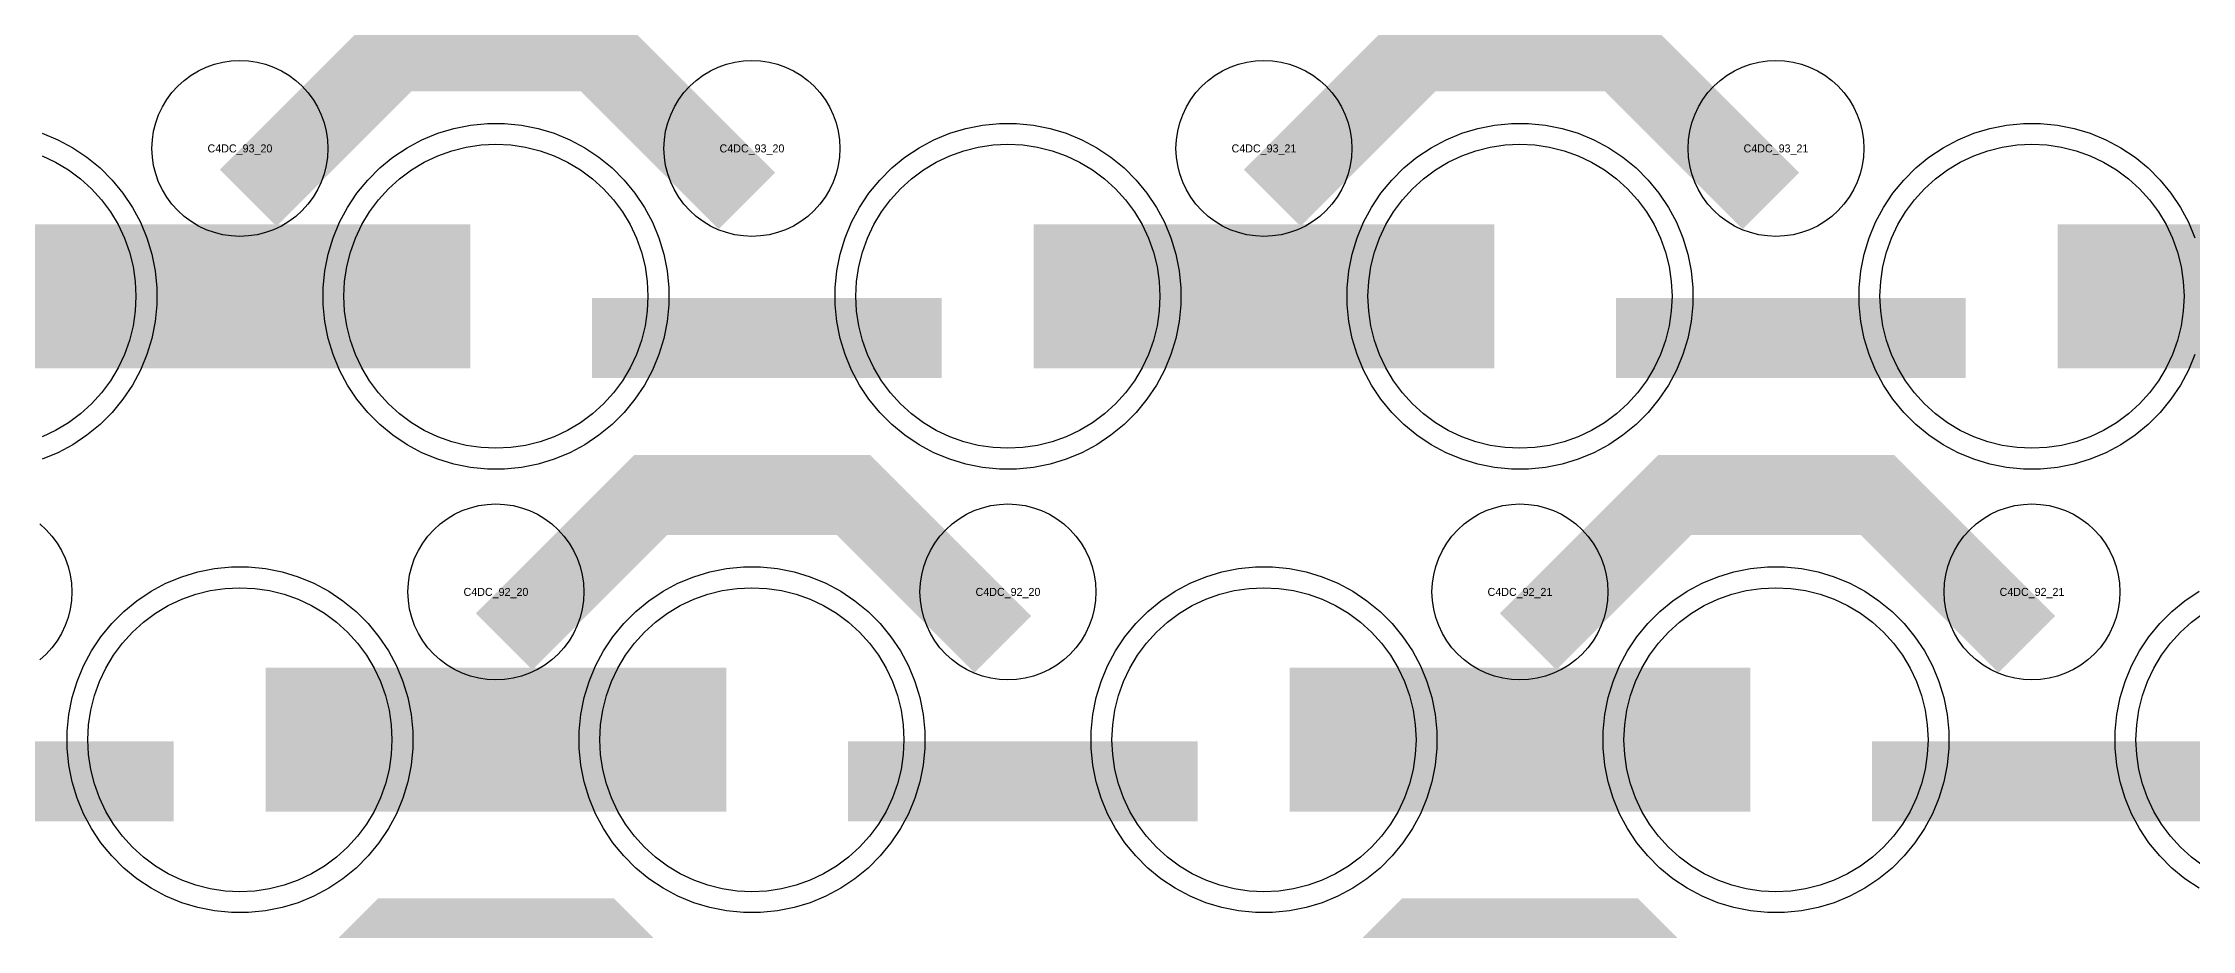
# Model space of a CAD drawing. Extents: x -11880 to 11880, y -14992 to 14992.
# Drawn here: x -5662 to -4990, y -2151 to -1874 of the extents above; entities that cross this region are included whole.
import ezdxf
from ezdxf.enums import TextEntityAlignment as Align

# ---------------------------------------------------------------- set-up
doc = ezdxf.new("R2010")
doc.units = 0
doc.header["$MEASUREMENT"] = 0
for name, color, linetype in [('GDS_775_DT_237', 138, 'CONTINUOUS'), ('RDL1_FS', 34, 'CONTINUOUS'), ('RDL_BS', 160, 'CONTINUOUS')]:
    doc.layers.add(name, color=color, linetype=linetype)

msp = doc.modelspace()

# ---------------------------------------------------------------- linework, layer by layer
at = {"layer": 'RDL1_FS'}
for points in [[(-5520, -2000.614), (-5524.657, -2000.385), (-5529.268, -1999.701), (-5533.791, -1998.569), (-5538.181, -1996.997), (-5542.395, -1995.005), (-5546.395, -1992.607), (-5550.14, -1989.829), (-5553.594, -1986.699), (-5556.724, -1983.245), (-5559.502, -1979.5), (-5561.9, -1975.5), (-5563.892, -1971.286), (-5565.464, -1966.896), (-5566.596, -1962.373), (-5567.28, -1957.762), (-5567.509, -1953.105), (-5567.28, -1948.448), (-5566.596, -1943.837), (-5565.464, -1939.314), (-5563.892, -1934.924), (-5561.9, -1930.71), (-5559.502, -1926.71), (-5556.724, -1922.965), (-5553.594, -1919.511), (-5550.14, -1916.381), (-5546.395, -1913.603), (-5542.395, -1911.205), (-5538.181, -1909.213), (-5533.791, -1907.641), (-5529.268, -1906.509), (-5524.657, -1905.825), (-5520, -1905.596), (-5515.343, -1905.825), (-5510.732, -1906.509), (-5506.209, -1907.641), (-5501.819, -1909.213), (-5497.605, -1911.205), (-5493.605, -1913.603), (-5489.86, -1916.381), (-5486.406, -1919.511), (-5483.276, -1922.965), (-5480.498, -1926.71), (-5478.1, -1930.71), (-5476.108, -1934.924), (-5474.536, -1939.314), (-5473.404, -1943.837), (-5472.72, -1948.448), (-5472.491, -1953.105), (-5472.72, -1957.762), (-5473.404, -1962.373), (-5474.536, -1966.896), (-5476.108, -1971.286), (-5478.1, -1975.5), (-5480.498, -1979.5), (-5483.276, -1983.245), (-5486.406, -1986.699), (-5489.86, -1989.829), (-5493.605, -1992.607), (-5497.605, -1995.005), (-5501.819, -1996.997), (-5506.209, -1998.569), (-5510.732, -1999.701), (-5515.343, -2000.385)], [(-5360, -2000.614), (-5364.657, -2000.385), (-5369.268, -1999.701), (-5373.791, -1998.569), (-5378.181, -1996.997), (-5382.395, -1995.005), (-5386.395, -1992.607), (-5390.14, -1989.829), (-5393.594, -1986.699), (-5396.724, -1983.245), (-5399.502, -1979.5), (-5401.9, -1975.5), (-5403.892, -1971.286), (-5405.464, -1966.896), (-5406.596, -1962.373), (-5407.28, -1957.762), (-5407.509, -1953.105), (-5407.28, -1948.448), (-5406.596, -1943.837), (-5405.464, -1939.314), (-5403.892, -1934.924), (-5401.9, -1930.71), (-5399.502, -1926.71), (-5396.724, -1922.965), (-5393.594, -1919.511), (-5390.14, -1916.381), (-5386.395, -1913.603), (-5382.395, -1911.205), (-5378.181, -1909.213), (-5373.791, -1907.641), (-5369.268, -1906.509), (-5364.657, -1905.825), (-5360, -1905.596), (-5355.343, -1905.825), (-5350.732, -1906.509), (-5346.209, -1907.641), (-5341.819, -1909.213), (-5337.605, -1911.205), (-5333.605, -1913.603), (-5329.86, -1916.381), (-5326.406, -1919.511), (-5323.276, -1922.965), (-5320.498, -1926.71), (-5318.1, -1930.71), (-5316.108, -1934.924), (-5314.536, -1939.314), (-5313.404, -1943.837), (-5312.72, -1948.448), (-5312.491, -1953.105), (-5312.72, -1957.762), (-5313.404, -1962.373), (-5314.536, -1966.896), (-5316.108, -1971.286), (-5318.1, -1975.5), (-5320.498, -1979.5), (-5323.276, -1983.245), (-5326.406, -1986.699), (-5329.86, -1989.829), (-5333.605, -1992.607), (-5337.605, -1995.005), (-5341.819, -1996.997), (-5346.209, -1998.569), (-5350.732, -1999.701), (-5355.343, -2000.385)], [(-5200, -2000.614), (-5204.657, -2000.385), (-5209.268, -1999.701), (-5213.791, -1998.569), (-5218.181, -1996.997), (-5222.395, -1995.005), (-5226.395, -1992.607), (-5230.14, -1989.829), (-5233.594, -1986.699), (-5236.724, -1983.245), (-5239.502, -1979.5), (-5241.9, -1975.5), (-5243.892, -1971.286), (-5245.464, -1966.896), (-5246.596, -1962.373), (-5247.28, -1957.762), (-5247.509, -1953.105), (-5247.28, -1948.448), (-5246.596, -1943.837), (-5245.464, -1939.314), (-5243.892, -1934.924), (-5241.9, -1930.71), (-5239.502, -1926.71), (-5236.724, -1922.965), (-5233.594, -1919.511), (-5230.14, -1916.381), (-5226.395, -1913.603), (-5222.395, -1911.205), (-5218.181, -1909.213), (-5213.791, -1907.641), (-5209.268, -1906.509), (-5204.657, -1905.825), (-5200, -1905.596), (-5195.343, -1905.825), (-5190.732, -1906.509), (-5186.209, -1907.641), (-5181.819, -1909.213), (-5177.605, -1911.205), (-5173.605, -1913.603), (-5169.86, -1916.381), (-5166.406, -1919.511), (-5163.276, -1922.965), (-5160.498, -1926.71), (-5158.1, -1930.71), (-5156.108, -1934.924), (-5154.536, -1939.314), (-5153.404, -1943.837), (-5152.72, -1948.448), (-5152.491, -1953.105), (-5152.72, -1957.762), (-5153.404, -1962.373), (-5154.536, -1966.896), (-5156.108, -1971.286), (-5158.1, -1975.5), (-5160.498, -1979.5), (-5163.276, -1983.245), (-5166.406, -1986.699), (-5169.86, -1989.829), (-5173.605, -1992.607), (-5177.605, -1995.005), (-5181.819, -1996.997), (-5186.209, -1998.569), (-5190.732, -1999.701), (-5195.343, -2000.385)], [(-5040, -2000.614), (-5044.657, -2000.385), (-5049.268, -1999.701), (-5053.791, -1998.569), (-5058.181, -1996.997), (-5062.395, -1995.005), (-5066.395, -1992.607), (-5070.14, -1989.829), (-5073.594, -1986.699), (-5076.724, -1983.245), (-5079.502, -1979.5), (-5081.9, -1975.5), (-5083.892, -1971.286), (-5085.464, -1966.896), (-5086.596, -1962.373), (-5087.28, -1957.762), (-5087.509, -1953.105), (-5087.28, -1948.448), (-5086.596, -1943.837), (-5085.464, -1939.314), (-5083.892, -1934.924), (-5081.9, -1930.71), (-5079.502, -1926.71), (-5076.724, -1922.965), (-5073.594, -1919.511), (-5070.14, -1916.381), (-5066.395, -1913.603), (-5062.395, -1911.205), (-5058.181, -1909.213), (-5053.791, -1907.641), (-5049.268, -1906.509), (-5044.657, -1905.825), (-5040, -1905.596), (-5035.343, -1905.825), (-5030.732, -1906.509), (-5026.209, -1907.641), (-5021.819, -1909.213), (-5017.605, -1911.205), (-5013.605, -1913.603), (-5009.86, -1916.381), (-5006.406, -1919.511), (-5003.276, -1922.965), (-5000.498, -1926.71), (-4998.1, -1930.71), (-4996.108, -1934.924), (-4994.536, -1939.314), (-4993.404, -1943.837), (-4992.72, -1948.448), (-4992.491, -1953.105), (-4992.72, -1957.762), (-4993.404, -1962.373), (-4994.536, -1966.896), (-4996.108, -1971.286), (-4998.1, -1975.5), (-5000.498, -1979.5), (-5003.276, -1983.245), (-5006.406, -1986.699), (-5009.86, -1989.829), (-5013.605, -1992.607), (-5017.605, -1995.005), (-5021.819, -1996.997), (-5026.209, -1998.569), (-5030.732, -1999.701), (-5035.343, -2000.385)], [(-5600, -2139.179), (-5604.657, -2138.95), (-5609.268, -2138.266), (-5613.791, -2137.134), (-5618.181, -2135.562), (-5622.395, -2133.57), (-5626.395, -2131.172), (-5630.14, -2128.394), (-5633.594, -2125.264), (-5636.724, -2121.81), (-5639.502, -2118.065), (-5641.9, -2114.065), (-5643.892, -2109.851), (-5645.464, -2105.461), (-5646.596, -2100.938), (-5647.28, -2096.327), (-5647.509, -2091.67), (-5647.28, -2087.013), (-5646.596, -2082.402), (-5645.464, -2077.879), (-5643.892, -2073.489), (-5641.9, -2069.275), (-5639.502, -2065.275), (-5636.724, -2061.53), (-5633.594, -2058.076), (-5630.14, -2054.946), (-5626.395, -2052.168), (-5622.395, -2049.77), (-5618.181, -2047.778), (-5613.791, -2046.206), (-5609.268, -2045.074), (-5604.657, -2044.39), (-5600, -2044.161), (-5595.343, -2044.39), (-5590.732, -2045.074), (-5586.209, -2046.206), (-5581.819, -2047.778), (-5577.605, -2049.77), (-5573.605, -2052.168), (-5569.86, -2054.946), (-5566.406, -2058.076), (-5563.276, -2061.53), (-5560.498, -2065.275), (-5558.1, -2069.275), (-5556.108, -2073.489), (-5554.536, -2077.879), (-5553.404, -2082.402), (-5552.72, -2087.013), (-5552.491, -2091.67), (-5552.72, -2096.327), (-5553.404, -2100.938), (-5554.536, -2105.461), (-5556.108, -2109.851), (-5558.1, -2114.065), (-5560.498, -2118.065), (-5563.276, -2121.81), (-5566.406, -2125.264), (-5569.86, -2128.394), (-5573.605, -2131.172), (-5577.605, -2133.57), (-5581.819, -2135.562), (-5586.209, -2137.134), (-5590.732, -2138.266), (-5595.343, -2138.95)], [(-5440, -2139.179), (-5444.657, -2138.95), (-5449.268, -2138.266), (-5453.791, -2137.134), (-5458.181, -2135.562), (-5462.395, -2133.57), (-5466.395, -2131.172), (-5470.14, -2128.394), (-5473.594, -2125.264), (-5476.724, -2121.81), (-5479.502, -2118.065), (-5481.9, -2114.065), (-5483.892, -2109.851), (-5485.464, -2105.461), (-5486.596, -2100.938), (-5487.28, -2096.327), (-5487.509, -2091.67), (-5487.28, -2087.013), (-5486.596, -2082.402), (-5485.464, -2077.879), (-5483.892, -2073.489), (-5481.9, -2069.275), (-5479.502, -2065.275), (-5476.724, -2061.53), (-5473.594, -2058.076), (-5470.14, -2054.946), (-5466.395, -2052.168), (-5462.395, -2049.77), (-5458.181, -2047.778), (-5453.791, -2046.206), (-5449.268, -2045.074), (-5444.657, -2044.39), (-5440, -2044.161), (-5435.343, -2044.39), (-5430.732, -2045.074), (-5426.209, -2046.206), (-5421.819, -2047.778), (-5417.605, -2049.77), (-5413.605, -2052.168), (-5409.86, -2054.946), (-5406.406, -2058.076), (-5403.276, -2061.53), (-5400.498, -2065.275), (-5398.1, -2069.275), (-5396.108, -2073.489), (-5394.536, -2077.879), (-5393.404, -2082.402), (-5392.72, -2087.013), (-5392.491, -2091.67), (-5392.72, -2096.327), (-5393.404, -2100.938), (-5394.536, -2105.461), (-5396.108, -2109.851), (-5398.1, -2114.065), (-5400.498, -2118.065), (-5403.276, -2121.81), (-5406.406, -2125.264), (-5409.86, -2128.394), (-5413.605, -2131.172), (-5417.605, -2133.57), (-5421.819, -2135.562), (-5426.209, -2137.134), (-5430.732, -2138.266), (-5435.343, -2138.95)], [(-5280, -2139.179), (-5284.657, -2138.95), (-5289.268, -2138.266), (-5293.791, -2137.134), (-5298.181, -2135.562), (-5302.395, -2133.57), (-5306.395, -2131.172), (-5310.14, -2128.394), (-5313.594, -2125.264), (-5316.724, -2121.81), (-5319.502, -2118.065), (-5321.9, -2114.065), (-5323.892, -2109.851), (-5325.464, -2105.461), (-5326.596, -2100.938), (-5327.28, -2096.327), (-5327.509, -2091.67), (-5327.28, -2087.013), (-5326.596, -2082.402), (-5325.464, -2077.879), (-5323.892, -2073.489), (-5321.9, -2069.275), (-5319.502, -2065.275), (-5316.724, -2061.53), (-5313.594, -2058.076), (-5310.14, -2054.946), (-5306.395, -2052.168), (-5302.395, -2049.77), (-5298.181, -2047.778), (-5293.791, -2046.206), (-5289.268, -2045.074), (-5284.657, -2044.39), (-5280, -2044.161), (-5275.343, -2044.39), (-5270.732, -2045.074), (-5266.209, -2046.206), (-5261.819, -2047.778), (-5257.605, -2049.77), (-5253.605, -2052.168), (-5249.86, -2054.946), (-5246.406, -2058.076), (-5243.276, -2061.53), (-5240.498, -2065.275), (-5238.1, -2069.275), (-5236.108, -2073.489), (-5234.536, -2077.879), (-5233.404, -2082.402), (-5232.72, -2087.013), (-5232.491, -2091.67), (-5232.72, -2096.327), (-5233.404, -2100.938), (-5234.536, -2105.461), (-5236.108, -2109.851), (-5238.1, -2114.065), (-5240.498, -2118.065), (-5243.276, -2121.81), (-5246.406, -2125.264), (-5249.86, -2128.394), (-5253.605, -2131.172), (-5257.605, -2133.57), (-5261.819, -2135.562), (-5266.209, -2137.134), (-5270.732, -2138.266), (-5275.343, -2138.95)], [(-5120, -2139.179), (-5124.657, -2138.95), (-5129.268, -2138.266), (-5133.791, -2137.134), (-5138.181, -2135.562), (-5142.395, -2133.57), (-5146.395, -2131.172), (-5150.14, -2128.394), (-5153.594, -2125.264), (-5156.724, -2121.81), (-5159.502, -2118.065), (-5161.9, -2114.065), (-5163.892, -2109.851), (-5165.464, -2105.461), (-5166.596, -2100.938), (-5167.28, -2096.327), (-5167.509, -2091.67), (-5167.28, -2087.013), (-5166.596, -2082.402), (-5165.464, -2077.879), (-5163.892, -2073.489), (-5161.9, -2069.275), (-5159.502, -2065.275), (-5156.724, -2061.53), (-5153.594, -2058.076), (-5150.14, -2054.946), (-5146.395, -2052.168), (-5142.395, -2049.77), (-5138.181, -2047.778), (-5133.791, -2046.206), (-5129.268, -2045.074), (-5124.657, -2044.39), (-5120, -2044.161), (-5115.343, -2044.39), (-5110.732, -2045.074), (-5106.209, -2046.206), (-5101.819, -2047.778), (-5097.605, -2049.77), (-5093.605, -2052.168), (-5089.86, -2054.946), (-5086.406, -2058.076), (-5083.276, -2061.53), (-5080.498, -2065.275), (-5078.1, -2069.275), (-5076.108, -2073.489), (-5074.536, -2077.879), (-5073.404, -2082.402), (-5072.72, -2087.013), (-5072.491, -2091.67), (-5072.72, -2096.327), (-5073.404, -2100.938), (-5074.536, -2105.461), (-5076.108, -2109.851), (-5078.1, -2114.065), (-5080.498, -2118.065), (-5083.276, -2121.81), (-5086.406, -2125.264), (-5089.86, -2128.394), (-5093.605, -2131.172), (-5097.605, -2133.57), (-5101.819, -2135.562), (-5106.209, -2137.134), (-5110.732, -2138.266), (-5115.343, -2138.95)]]:
    msp.add_lwpolyline(points, close=True, dxfattribs=at)
for points in [[(-5661.819, -1909.213), (-5657.605, -1911.205), (-5653.605, -1913.603), (-5649.86, -1916.381), (-5646.406, -1919.511), (-5643.276, -1922.965), (-5640.498, -1926.71), (-5638.1, -1930.71), (-5636.108, -1934.924), (-5634.536, -1939.314), (-5633.404, -1943.837), (-5632.72, -1948.448), (-5632.491, -1953.105), (-5632.72, -1957.762), (-5633.404, -1962.373), (-5634.536, -1966.896), (-5636.108, -1971.286), (-5638.1, -1975.5), (-5640.498, -1979.5), (-5643.276, -1983.245), (-5646.406, -1986.699), (-5649.86, -1989.829), (-5653.605, -1992.607), (-5657.605, -1995.005), (-5661.819, -1996.997)], [(-4986.395, -2131.172), (-4990.14, -2128.394), (-4993.594, -2125.264), (-4996.724, -2121.81), (-4999.502, -2118.065), (-5001.9, -2114.065), (-5003.892, -2109.851), (-5005.464, -2105.461), (-5006.596, -2100.938), (-5007.28, -2096.327), (-5007.509, -2091.67), (-5007.28, -2087.013), (-5006.596, -2082.402), (-5005.464, -2077.879), (-5003.892, -2073.489), (-5001.9, -2069.275), (-4999.502, -2065.275), (-4996.724, -2061.53), (-4993.594, -2058.076), (-4990.14, -2054.946), (-4986.395, -2052.168)]]:
    msp.add_lwpolyline(points, dxfattribs=at)
for points in [[(-5671.998, -1953.105, 45, 45, 0), (-5599.998, -1953.105, 45, 45, 0)], [(-5599.998, -1953.105, 45, 45, 0), (-5527.998, -1953.105, 45, 45, 0)], [(-5351.998, -1953.105, 45, 45, 0), (-5279.998, -1953.105, 45, 45, 0)], [(-5279.998, -1953.105, 45, 45, 0), (-5207.998, -1953.105, 45, 45, 0)], [(-5031.998, -1953.105, 45, 45, 0), (-4959.998, -1953.105, 45, 45, 0)], [(-5591.998, -2091.67, 45, 45, 0), (-5519.998, -2091.67, 45, 45, 0)], [(-5519.998, -2091.67, 45, 45, 0), (-5447.998, -2091.67, 45, 45, 0)], [(-5271.998, -2091.67, 45, 45, 0), (-5199.998, -2091.67, 45, 45, 0)], [(-5199.998, -2091.67, 45, 45, 0), (-5127.998, -2091.67, 45, 45, 0)]]:
    msp.add_lwpolyline(points, format="xyseb", dxfattribs=at)
at = {"layer": 'RDL_BS'}
for points in [[(-5597.438, -1922.419, 25, 25, 0), (-5551.623, -1876.604, 25, 25, 0), (-5518.07, -1876.604, 25, 25, 0)], [(-5441.599, -1923.318, 25, 25, 0), (-5488.313, -1876.604, 25, 25, 0), (-5518.071, -1876.604, 25, 25, 0)], [(-5277.438, -1922.419, 25, 25, 0), (-5231.623, -1876.604, 25, 25, 0), (-5198.07, -1876.604, 25, 25, 0)], [(-5121.599, -1923.318, 25, 25, 0), (-5168.313, -1876.604, 25, 25, 0), (-5198.071, -1876.604, 25, 25, 0)], [(-5489.984, -1966.118, 25, 25, 0), (-5380.719, -1966.118, 25, 25, 0)], [(-5169.984, -1966.118, 25, 25, 0), (-5060.719, -1966.118, 25, 25, 0)], [(-5517.438, -2060.984, 25, 25, 0), (-5471.623, -2015.169, 25, 25, 0), (-5438.07, -2015.169, 25, 25, 0)], [(-5361.599, -2061.883, 25, 25, 0), (-5408.313, -2015.169, 25, 25, 0), (-5438.071, -2015.169, 25, 25, 0)], [(-5197.438, -2060.984, 25, 25, 0), (-5151.623, -2015.169, 25, 25, 0), (-5118.07, -2015.169, 25, 25, 0)], [(-5041.599, -2061.883, 25, 25, 0), (-5088.313, -2015.169, 25, 25, 0), (-5118.071, -2015.169, 25, 25, 0)], [(-5729.984, -2104.683, 25, 25, 0), (-5620.719, -2104.683, 25, 25, 0)], [(-5409.984, -2104.683, 25, 25, 0), (-5300.719, -2104.683, 25, 25, 0)], [(-5089.984, -2104.683, 25, 25, 0), (-4980.719, -2104.683, 25, 25, 0)], [(-5597.438, -2199.549, 25, 25, 0), (-5551.623, -2153.734, 25, 25, 0), (-5518.07, -2153.734, 25, 25, 0)], [(-5441.599, -2200.448, 25, 25, 0), (-5488.313, -2153.734, 25, 25, 0), (-5518.071, -2153.734, 25, 25, 0)], [(-5277.438, -2199.549, 25, 25, 0), (-5231.623, -2153.734, 25, 25, 0), (-5198.07, -2153.734, 25, 25, 0)], [(-5121.599, -2200.448, 25, 25, 0), (-5168.313, -2153.734, 25, 25, 0), (-5198.071, -2153.734, 25, 25, 0)]]:
    msp.add_lwpolyline(points, format="xyseb", dxfattribs=at)
for points in [[(-5600, -1934.411), (-5602.693, -1934.279), (-5605.365, -1933.883), (-5607.984, -1933.226), (-5610.519, -1932.319), (-5612.956, -1931.167), (-5615.28, -1929.774), (-5617.443, -1928.171), (-5619.442, -1926.359), (-5621.254, -1924.36), (-5622.857, -1922.197), (-5624.25, -1919.873), (-5625.402, -1917.436), (-5626.309, -1914.901), (-5626.966, -1912.282), (-5627.362, -1909.61), (-5627.494, -1906.917), (-5627.362, -1904.224), (-5626.966, -1901.552), (-5626.309, -1898.933), (-5625.402, -1896.398), (-5624.25, -1893.961), (-5622.857, -1891.637), (-5621.254, -1889.474), (-5619.442, -1887.475), (-5617.443, -1885.663), (-5615.28, -1884.06), (-5612.956, -1882.667), (-5610.519, -1881.515), (-5607.984, -1880.608), (-5605.365, -1879.951), (-5602.693, -1879.555), (-5600, -1879.423), (-5597.307, -1879.555), (-5594.635, -1879.951), (-5592.016, -1880.608), (-5589.481, -1881.515), (-5587.044, -1882.667), (-5584.72, -1884.06), (-5582.557, -1885.663), (-5580.558, -1887.475), (-5578.746, -1889.474), (-5577.143, -1891.637), (-5575.75, -1893.961), (-5574.598, -1896.398), (-5573.691, -1898.933), (-5573.034, -1901.552), (-5572.638, -1904.224), (-5572.506, -1906.917), (-5572.638, -1909.61), (-5573.034, -1912.282), (-5573.691, -1914.901), (-5574.598, -1917.436), (-5575.75, -1919.873), (-5577.143, -1922.197), (-5578.746, -1924.36), (-5580.558, -1926.359), (-5582.557, -1928.171), (-5584.72, -1929.774), (-5587.044, -1931.167), (-5589.481, -1932.319), (-5592.016, -1933.226), (-5594.635, -1933.883), (-5597.307, -1934.279)], [(-5440, -1934.411), (-5442.693, -1934.279), (-5445.365, -1933.883), (-5447.984, -1933.226), (-5450.519, -1932.319), (-5452.956, -1931.167), (-5455.28, -1929.774), (-5457.443, -1928.171), (-5459.442, -1926.359), (-5461.254, -1924.36), (-5462.857, -1922.197), (-5464.25, -1919.873), (-5465.402, -1917.436), (-5466.309, -1914.901), (-5466.966, -1912.282), (-5467.362, -1909.61), (-5467.494, -1906.917), (-5467.362, -1904.224), (-5466.966, -1901.552), (-5466.309, -1898.933), (-5465.402, -1896.398), (-5464.25, -1893.961), (-5462.857, -1891.637), (-5461.254, -1889.474), (-5459.442, -1887.475), (-5457.443, -1885.663), (-5455.28, -1884.06), (-5452.956, -1882.667), (-5450.519, -1881.515), (-5447.984, -1880.608), (-5445.365, -1879.951), (-5442.693, -1879.555), (-5440, -1879.423), (-5437.307, -1879.555), (-5434.635, -1879.951), (-5432.016, -1880.608), (-5429.481, -1881.515), (-5427.044, -1882.667), (-5424.72, -1884.06), (-5422.557, -1885.663), (-5420.558, -1887.475), (-5418.746, -1889.474), (-5417.143, -1891.637), (-5415.75, -1893.961), (-5414.598, -1896.398), (-5413.691, -1898.933), (-5413.034, -1901.552), (-5412.638, -1904.224), (-5412.506, -1906.917), (-5412.638, -1909.61), (-5413.034, -1912.282), (-5413.691, -1914.901), (-5414.598, -1917.436), (-5415.75, -1919.873), (-5417.143, -1922.197), (-5418.746, -1924.36), (-5420.558, -1926.359), (-5422.557, -1928.171), (-5424.72, -1929.774), (-5427.044, -1931.167), (-5429.481, -1932.319), (-5432.016, -1933.226), (-5434.635, -1933.883), (-5437.307, -1934.279)], [(-5280, -1934.411), (-5282.693, -1934.279), (-5285.365, -1933.883), (-5287.984, -1933.226), (-5290.519, -1932.319), (-5292.956, -1931.167), (-5295.28, -1929.774), (-5297.443, -1928.171), (-5299.442, -1926.359), (-5301.254, -1924.36), (-5302.857, -1922.197), (-5304.25, -1919.873), (-5305.402, -1917.436), (-5306.309, -1914.901), (-5306.966, -1912.282), (-5307.362, -1909.61), (-5307.494, -1906.917), (-5307.362, -1904.224), (-5306.966, -1901.552), (-5306.309, -1898.933), (-5305.402, -1896.398), (-5304.25, -1893.961), (-5302.857, -1891.637), (-5301.254, -1889.474), (-5299.442, -1887.475), (-5297.443, -1885.663), (-5295.28, -1884.06), (-5292.956, -1882.667), (-5290.519, -1881.515), (-5287.984, -1880.608), (-5285.365, -1879.951), (-5282.693, -1879.555), (-5280, -1879.423), (-5277.307, -1879.555), (-5274.635, -1879.951), (-5272.016, -1880.608), (-5269.481, -1881.515), (-5267.044, -1882.667), (-5264.72, -1884.06), (-5262.557, -1885.663), (-5260.558, -1887.475), (-5258.746, -1889.474), (-5257.143, -1891.637), (-5255.75, -1893.961), (-5254.598, -1896.398), (-5253.691, -1898.933), (-5253.034, -1901.552), (-5252.638, -1904.224), (-5252.506, -1906.917), (-5252.638, -1909.61), (-5253.034, -1912.282), (-5253.691, -1914.901), (-5254.598, -1917.436), (-5255.75, -1919.873), (-5257.143, -1922.197), (-5258.746, -1924.36), (-5260.558, -1926.359), (-5262.557, -1928.171), (-5264.72, -1929.774), (-5267.044, -1931.167), (-5269.481, -1932.319), (-5272.016, -1933.226), (-5274.635, -1933.883), (-5277.307, -1934.279)], [(-5120, -1934.411), (-5122.693, -1934.279), (-5125.365, -1933.883), (-5127.984, -1933.226), (-5130.519, -1932.319), (-5132.956, -1931.167), (-5135.28, -1929.774), (-5137.443, -1928.171), (-5139.442, -1926.359), (-5141.254, -1924.36), (-5142.857, -1922.197), (-5144.25, -1919.873), (-5145.402, -1917.436), (-5146.309, -1914.901), (-5146.966, -1912.282), (-5147.362, -1909.61), (-5147.494, -1906.917), (-5147.362, -1904.224), (-5146.966, -1901.552), (-5146.309, -1898.933), (-5145.402, -1896.398), (-5144.25, -1893.961), (-5142.857, -1891.637), (-5141.254, -1889.474), (-5139.442, -1887.475), (-5137.443, -1885.663), (-5135.28, -1884.06), (-5132.956, -1882.667), (-5130.519, -1881.515), (-5127.984, -1880.608), (-5125.365, -1879.951), (-5122.693, -1879.555), (-5120, -1879.423), (-5117.307, -1879.555), (-5114.635, -1879.951), (-5112.016, -1880.608), (-5109.481, -1881.515), (-5107.044, -1882.667), (-5104.72, -1884.06), (-5102.557, -1885.663), (-5100.558, -1887.475), (-5098.746, -1889.474), (-5097.143, -1891.637), (-5095.75, -1893.961), (-5094.598, -1896.398), (-5093.691, -1898.933), (-5093.034, -1901.552), (-5092.638, -1904.224), (-5092.506, -1906.917), (-5092.638, -1909.61), (-5093.034, -1912.282), (-5093.691, -1914.901), (-5094.598, -1917.436), (-5095.75, -1919.873), (-5097.143, -1922.197), (-5098.746, -1924.36), (-5100.558, -1926.359), (-5102.557, -1928.171), (-5104.72, -1929.774), (-5107.044, -1931.167), (-5109.481, -1932.319), (-5112.016, -1933.226), (-5114.635, -1933.883), (-5117.307, -1934.279)], [(-5522.644, -2007.105), (-5527.938, -2006.588), (-5533.165, -2005.542), (-5538.205, -2004.011), (-5543.115, -2001.98), (-5547.777, -1999.488), (-5552.191, -1996.541), (-5556.292, -1993.179), (-5560.074, -1989.397), (-5563.436, -1985.296), (-5566.383, -1980.882), (-5568.875, -1976.22), (-5570.906, -1971.31), (-5572.437, -1966.27), (-5573.483, -1961.043), (-5574, -1955.749), (-5574, -1950.461), (-5573.483, -1945.167), (-5572.437, -1939.94), (-5570.906, -1934.9), (-5568.875, -1929.99), (-5566.383, -1925.328), (-5563.436, -1920.914), (-5560.074, -1916.813), (-5556.292, -1913.031), (-5552.191, -1909.669), (-5547.777, -1906.722), (-5543.115, -1904.23), (-5538.205, -1902.199), (-5533.165, -1900.668), (-5527.938, -1899.622), (-5522.644, -1899.105), (-5517.356, -1899.105), (-5512.062, -1899.622), (-5506.835, -1900.668), (-5501.795, -1902.199), (-5496.885, -1904.23), (-5492.223, -1906.722), (-5487.809, -1909.669), (-5483.708, -1913.031), (-5479.926, -1916.813), (-5476.564, -1920.914), (-5473.617, -1925.328), (-5471.125, -1929.99), (-5469.094, -1934.9), (-5467.563, -1939.94), (-5466.517, -1945.167), (-5466, -1950.461), (-5466, -1955.749), (-5466.517, -1961.043), (-5467.563, -1966.27), (-5469.094, -1971.31), (-5471.125, -1976.22), (-5473.617, -1980.882), (-5476.564, -1985.296), (-5479.926, -1989.397), (-5483.708, -1993.179), (-5487.809, -1996.541), (-5492.223, -1999.488), (-5496.885, -2001.98), (-5501.795, -2004.011), (-5506.835, -2005.542), (-5512.062, -2006.588), (-5517.356, -2007.105)], [(-5362.644, -2007.105), (-5367.938, -2006.588), (-5373.165, -2005.542), (-5378.205, -2004.011), (-5383.115, -2001.98), (-5387.777, -1999.488), (-5392.191, -1996.541), (-5396.292, -1993.179), (-5400.074, -1989.397), (-5403.436, -1985.296), (-5406.383, -1980.882), (-5408.875, -1976.22), (-5410.906, -1971.31), (-5412.437, -1966.27), (-5413.483, -1961.043), (-5414, -1955.749), (-5414, -1950.461), (-5413.483, -1945.167), (-5412.437, -1939.94), (-5410.906, -1934.9), (-5408.875, -1929.99), (-5406.383, -1925.328), (-5403.436, -1920.914), (-5400.074, -1916.813), (-5396.292, -1913.031), (-5392.191, -1909.669), (-5387.777, -1906.722), (-5383.115, -1904.23), (-5378.205, -1902.199), (-5373.165, -1900.668), (-5367.938, -1899.622), (-5362.644, -1899.105), (-5357.356, -1899.105), (-5352.062, -1899.622), (-5346.835, -1900.668), (-5341.795, -1902.199), (-5336.885, -1904.23), (-5332.223, -1906.722), (-5327.809, -1909.669), (-5323.708, -1913.031), (-5319.926, -1916.813), (-5316.564, -1920.914), (-5313.617, -1925.328), (-5311.125, -1929.99), (-5309.094, -1934.9), (-5307.563, -1939.94), (-5306.517, -1945.167), (-5306, -1950.461), (-5306, -1955.749), (-5306.517, -1961.043), (-5307.563, -1966.27), (-5309.094, -1971.31), (-5311.125, -1976.22), (-5313.617, -1980.882), (-5316.564, -1985.296), (-5319.926, -1989.397), (-5323.708, -1993.179), (-5327.809, -1996.541), (-5332.223, -1999.488), (-5336.885, -2001.98), (-5341.795, -2004.011), (-5346.835, -2005.542), (-5352.062, -2006.588), (-5357.356, -2007.105)], [(-5202.644, -2007.105), (-5207.938, -2006.588), (-5213.165, -2005.542), (-5218.205, -2004.011), (-5223.115, -2001.98), (-5227.777, -1999.488), (-5232.191, -1996.541), (-5236.292, -1993.179), (-5240.074, -1989.397), (-5243.436, -1985.296), (-5246.383, -1980.882), (-5248.875, -1976.22), (-5250.906, -1971.31), (-5252.437, -1966.27), (-5253.483, -1961.043), (-5254, -1955.749), (-5254, -1950.461), (-5253.483, -1945.167), (-5252.437, -1939.94), (-5250.906, -1934.9), (-5248.875, -1929.99), (-5246.383, -1925.328), (-5243.436, -1920.914), (-5240.074, -1916.813), (-5236.292, -1913.031), (-5232.191, -1909.669), (-5227.777, -1906.722), (-5223.115, -1904.23), (-5218.205, -1902.199), (-5213.165, -1900.668), (-5207.938, -1899.622), (-5202.644, -1899.105), (-5197.356, -1899.105), (-5192.062, -1899.622), (-5186.835, -1900.668), (-5181.795, -1902.199), (-5176.885, -1904.23), (-5172.223, -1906.722), (-5167.809, -1909.669), (-5163.708, -1913.031), (-5159.926, -1916.813), (-5156.564, -1920.914), (-5153.617, -1925.328), (-5151.125, -1929.99), (-5149.094, -1934.9), (-5147.563, -1939.94), (-5146.517, -1945.167), (-5146, -1950.461), (-5146, -1955.749), (-5146.517, -1961.043), (-5147.563, -1966.27), (-5149.094, -1971.31), (-5151.125, -1976.22), (-5153.617, -1980.882), (-5156.564, -1985.296), (-5159.926, -1989.397), (-5163.708, -1993.179), (-5167.809, -1996.541), (-5172.223, -1999.488), (-5176.885, -2001.98), (-5181.795, -2004.011), (-5186.835, -2005.542), (-5192.062, -2006.588), (-5197.356, -2007.105)], [(-5520, -2072.976), (-5522.693, -2072.844), (-5525.365, -2072.448), (-5527.984, -2071.791), (-5530.519, -2070.884), (-5532.956, -2069.732), (-5535.28, -2068.339), (-5537.443, -2066.736), (-5539.442, -2064.924), (-5541.254, -2062.925), (-5542.857, -2060.762), (-5544.25, -2058.438), (-5545.402, -2056.001), (-5546.309, -2053.466), (-5546.966, -2050.847), (-5547.362, -2048.175), (-5547.494, -2045.482), (-5547.362, -2042.789), (-5546.966, -2040.117), (-5546.309, -2037.498), (-5545.402, -2034.963), (-5544.25, -2032.526), (-5542.857, -2030.202), (-5541.254, -2028.039), (-5539.442, -2026.04), (-5537.443, -2024.228), (-5535.28, -2022.625), (-5532.956, -2021.232), (-5530.519, -2020.08), (-5527.984, -2019.173), (-5525.365, -2018.516), (-5522.693, -2018.12), (-5520, -2017.988), (-5517.307, -2018.12), (-5514.635, -2018.516), (-5512.016, -2019.173), (-5509.481, -2020.08), (-5507.044, -2021.232), (-5504.72, -2022.625), (-5502.557, -2024.228), (-5500.558, -2026.04), (-5498.746, -2028.039), (-5497.143, -2030.202), (-5495.75, -2032.526), (-5494.598, -2034.963), (-5493.691, -2037.498), (-5493.034, -2040.117), (-5492.638, -2042.789), (-5492.506, -2045.482), (-5492.638, -2048.175), (-5493.034, -2050.847), (-5493.691, -2053.466), (-5494.598, -2056.001), (-5495.75, -2058.438), (-5497.143, -2060.762), (-5498.746, -2062.925), (-5500.558, -2064.924), (-5502.557, -2066.736), (-5504.72, -2068.339), (-5507.044, -2069.732), (-5509.481, -2070.884), (-5512.016, -2071.791), (-5514.635, -2072.448), (-5517.307, -2072.844)], [(-5360, -2072.976), (-5362.693, -2072.844), (-5365.365, -2072.448), (-5367.984, -2071.791), (-5370.519, -2070.884), (-5372.956, -2069.732), (-5375.28, -2068.339), (-5377.443, -2066.736), (-5379.442, -2064.924), (-5381.254, -2062.925), (-5382.857, -2060.762), (-5384.25, -2058.438), (-5385.402, -2056.001), (-5386.309, -2053.466), (-5386.966, -2050.847), (-5387.362, -2048.175), (-5387.494, -2045.482), (-5387.362, -2042.789), (-5386.966, -2040.117), (-5386.309, -2037.498), (-5385.402, -2034.963), (-5384.25, -2032.526), (-5382.857, -2030.202), (-5381.254, -2028.039), (-5379.442, -2026.04), (-5377.443, -2024.228), (-5375.28, -2022.625), (-5372.956, -2021.232), (-5370.519, -2020.08), (-5367.984, -2019.173), (-5365.365, -2018.516), (-5362.693, -2018.12), (-5360, -2017.988), (-5357.307, -2018.12), (-5354.635, -2018.516), (-5352.016, -2019.173), (-5349.481, -2020.08), (-5347.044, -2021.232), (-5344.72, -2022.625), (-5342.557, -2024.228), (-5340.558, -2026.04), (-5338.746, -2028.039), (-5337.143, -2030.202), (-5335.75, -2032.526), (-5334.598, -2034.963), (-5333.691, -2037.498), (-5333.034, -2040.117), (-5332.638, -2042.789), (-5332.506, -2045.482), (-5332.638, -2048.175), (-5333.034, -2050.847), (-5333.691, -2053.466), (-5334.598, -2056.001), (-5335.75, -2058.438), (-5337.143, -2060.762), (-5338.746, -2062.925), (-5340.558, -2064.924), (-5342.557, -2066.736), (-5344.72, -2068.339), (-5347.044, -2069.732), (-5349.481, -2070.884), (-5352.016, -2071.791), (-5354.635, -2072.448), (-5357.307, -2072.844)], [(-5200, -2072.976), (-5202.693, -2072.844), (-5205.365, -2072.448), (-5207.984, -2071.791), (-5210.519, -2070.884), (-5212.956, -2069.732), (-5215.28, -2068.339), (-5217.443, -2066.736), (-5219.442, -2064.924), (-5221.254, -2062.925), (-5222.857, -2060.762), (-5224.25, -2058.438), (-5225.402, -2056.001), (-5226.309, -2053.466), (-5226.966, -2050.847), (-5227.362, -2048.175), (-5227.494, -2045.482), (-5227.362, -2042.789), (-5226.966, -2040.117), (-5226.309, -2037.498), (-5225.402, -2034.963), (-5224.25, -2032.526), (-5222.857, -2030.202), (-5221.254, -2028.039), (-5219.442, -2026.04), (-5217.443, -2024.228), (-5215.28, -2022.625), (-5212.956, -2021.232), (-5210.519, -2020.08), (-5207.984, -2019.173), (-5205.365, -2018.516), (-5202.693, -2018.12), (-5200, -2017.988), (-5197.307, -2018.12), (-5194.635, -2018.516), (-5192.016, -2019.173), (-5189.481, -2020.08), (-5187.044, -2021.232), (-5184.72, -2022.625), (-5182.557, -2024.228), (-5180.558, -2026.04), (-5178.746, -2028.039), (-5177.143, -2030.202), (-5175.75, -2032.526), (-5174.598, -2034.963), (-5173.691, -2037.498), (-5173.034, -2040.117), (-5172.638, -2042.789), (-5172.506, -2045.482), (-5172.638, -2048.175), (-5173.034, -2050.847), (-5173.691, -2053.466), (-5174.598, -2056.001), (-5175.75, -2058.438), (-5177.143, -2060.762), (-5178.746, -2062.925), (-5180.558, -2064.924), (-5182.557, -2066.736), (-5184.72, -2068.339), (-5187.044, -2069.732), (-5189.481, -2070.884), (-5192.016, -2071.791), (-5194.635, -2072.448), (-5197.307, -2072.844)], [(-5040, -2072.976), (-5042.693, -2072.844), (-5045.365, -2072.448), (-5047.984, -2071.791), (-5050.519, -2070.884), (-5052.956, -2069.732), (-5055.28, -2068.339), (-5057.443, -2066.736), (-5059.442, -2064.924), (-5061.254, -2062.925), (-5062.857, -2060.762), (-5064.25, -2058.438), (-5065.402, -2056.001), (-5066.309, -2053.466), (-5066.966, -2050.847), (-5067.362, -2048.175), (-5067.494, -2045.482), (-5067.362, -2042.789), (-5066.966, -2040.117), (-5066.309, -2037.498), (-5065.402, -2034.963), (-5064.25, -2032.526), (-5062.857, -2030.202), (-5061.254, -2028.039), (-5059.442, -2026.04), (-5057.443, -2024.228), (-5055.28, -2022.625), (-5052.956, -2021.232), (-5050.519, -2020.08), (-5047.984, -2019.173), (-5045.365, -2018.516), (-5042.693, -2018.12), (-5040, -2017.988), (-5037.307, -2018.12), (-5034.635, -2018.516), (-5032.016, -2019.173), (-5029.481, -2020.08), (-5027.044, -2021.232), (-5024.72, -2022.625), (-5022.557, -2024.228), (-5020.558, -2026.04), (-5018.746, -2028.039), (-5017.143, -2030.202), (-5015.75, -2032.526), (-5014.598, -2034.963), (-5013.691, -2037.498), (-5013.034, -2040.117), (-5012.638, -2042.789), (-5012.506, -2045.482), (-5012.638, -2048.175), (-5013.034, -2050.847), (-5013.691, -2053.466), (-5014.598, -2056.001), (-5015.75, -2058.438), (-5017.143, -2060.762), (-5018.746, -2062.925), (-5020.558, -2064.924), (-5022.557, -2066.736), (-5024.72, -2068.339), (-5027.044, -2069.732), (-5029.481, -2070.884), (-5032.016, -2071.791), (-5034.635, -2072.448), (-5037.307, -2072.844)], [(-5602.644, -2145.67), (-5607.938, -2145.153), (-5613.165, -2144.107), (-5618.205, -2142.576), (-5623.115, -2140.545), (-5627.777, -2138.053), (-5632.191, -2135.106), (-5636.292, -2131.744), (-5640.074, -2127.962), (-5643.436, -2123.861), (-5646.383, -2119.447), (-5648.875, -2114.785), (-5650.906, -2109.875), (-5652.437, -2104.835), (-5653.483, -2099.608), (-5654, -2094.314), (-5654, -2089.026), (-5653.483, -2083.732), (-5652.437, -2078.505), (-5650.906, -2073.465), (-5648.875, -2068.555), (-5646.383, -2063.893), (-5643.436, -2059.479), (-5640.074, -2055.378), (-5636.292, -2051.596), (-5632.191, -2048.234), (-5627.777, -2045.287), (-5623.115, -2042.795), (-5618.205, -2040.764), (-5613.165, -2039.233), (-5607.938, -2038.187), (-5602.644, -2037.67), (-5597.356, -2037.67), (-5592.062, -2038.187), (-5586.835, -2039.233), (-5581.795, -2040.764), (-5576.885, -2042.795), (-5572.223, -2045.287), (-5567.809, -2048.234), (-5563.708, -2051.596), (-5559.926, -2055.378), (-5556.564, -2059.479), (-5553.617, -2063.893), (-5551.125, -2068.555), (-5549.094, -2073.465), (-5547.563, -2078.505), (-5546.517, -2083.732), (-5546, -2089.026), (-5546, -2094.314), (-5546.517, -2099.608), (-5547.563, -2104.835), (-5549.094, -2109.875), (-5551.125, -2114.785), (-5553.617, -2119.447), (-5556.564, -2123.861), (-5559.926, -2127.962), (-5563.708, -2131.744), (-5567.809, -2135.106), (-5572.223, -2138.053), (-5576.885, -2140.545), (-5581.795, -2142.576), (-5586.835, -2144.107), (-5592.062, -2145.153), (-5597.356, -2145.67)], [(-5442.644, -2145.67), (-5447.938, -2145.153), (-5453.165, -2144.107), (-5458.205, -2142.576), (-5463.115, -2140.545), (-5467.777, -2138.053), (-5472.191, -2135.106), (-5476.292, -2131.744), (-5480.074, -2127.962), (-5483.436, -2123.861), (-5486.383, -2119.447), (-5488.875, -2114.785), (-5490.906, -2109.875), (-5492.437, -2104.835), (-5493.483, -2099.608), (-5494, -2094.314), (-5494, -2089.026), (-5493.483, -2083.732), (-5492.437, -2078.505), (-5490.906, -2073.465), (-5488.875, -2068.555), (-5486.383, -2063.893), (-5483.436, -2059.479), (-5480.074, -2055.378), (-5476.292, -2051.596), (-5472.191, -2048.234), (-5467.777, -2045.287), (-5463.115, -2042.795), (-5458.205, -2040.764), (-5453.165, -2039.233), (-5447.938, -2038.187), (-5442.644, -2037.67), (-5437.356, -2037.67), (-5432.062, -2038.187), (-5426.835, -2039.233), (-5421.795, -2040.764), (-5416.885, -2042.795), (-5412.223, -2045.287), (-5407.809, -2048.234), (-5403.708, -2051.596), (-5399.926, -2055.378), (-5396.564, -2059.479), (-5393.617, -2063.893), (-5391.125, -2068.555), (-5389.094, -2073.465), (-5387.563, -2078.505), (-5386.517, -2083.732), (-5386, -2089.026), (-5386, -2094.314), (-5386.517, -2099.608), (-5387.563, -2104.835), (-5389.094, -2109.875), (-5391.125, -2114.785), (-5393.617, -2119.447), (-5396.564, -2123.861), (-5399.926, -2127.962), (-5403.708, -2131.744), (-5407.809, -2135.106), (-5412.223, -2138.053), (-5416.885, -2140.545), (-5421.795, -2142.576), (-5426.835, -2144.107), (-5432.062, -2145.153), (-5437.356, -2145.67)], [(-5282.644, -2145.67), (-5287.938, -2145.153), (-5293.165, -2144.107), (-5298.205, -2142.576), (-5303.115, -2140.545), (-5307.777, -2138.053), (-5312.191, -2135.106), (-5316.292, -2131.744), (-5320.074, -2127.962), (-5323.436, -2123.861), (-5326.383, -2119.447), (-5328.875, -2114.785), (-5330.906, -2109.875), (-5332.437, -2104.835), (-5333.483, -2099.608), (-5334, -2094.314), (-5334, -2089.026), (-5333.483, -2083.732), (-5332.437, -2078.505), (-5330.906, -2073.465), (-5328.875, -2068.555), (-5326.383, -2063.893), (-5323.436, -2059.479), (-5320.074, -2055.378), (-5316.292, -2051.596), (-5312.191, -2048.234), (-5307.777, -2045.287), (-5303.115, -2042.795), (-5298.205, -2040.764), (-5293.165, -2039.233), (-5287.938, -2038.187), (-5282.644, -2037.67), (-5277.356, -2037.67), (-5272.062, -2038.187), (-5266.835, -2039.233), (-5261.795, -2040.764), (-5256.885, -2042.795), (-5252.223, -2045.287), (-5247.809, -2048.234), (-5243.708, -2051.596), (-5239.926, -2055.378), (-5236.564, -2059.479), (-5233.617, -2063.893), (-5231.125, -2068.555), (-5229.094, -2073.465), (-5227.563, -2078.505), (-5226.517, -2083.732), (-5226, -2089.026), (-5226, -2094.314), (-5226.517, -2099.608), (-5227.563, -2104.835), (-5229.094, -2109.875), (-5231.125, -2114.785), (-5233.617, -2119.447), (-5236.564, -2123.861), (-5239.926, -2127.962), (-5243.708, -2131.744), (-5247.809, -2135.106), (-5252.223, -2138.053), (-5256.885, -2140.545), (-5261.795, -2142.576), (-5266.835, -2144.107), (-5272.062, -2145.153), (-5277.356, -2145.67)], [(-5122.644, -2145.67), (-5127.938, -2145.153), (-5133.165, -2144.107), (-5138.205, -2142.576), (-5143.115, -2140.545), (-5147.777, -2138.053), (-5152.191, -2135.106), (-5156.292, -2131.744), (-5160.074, -2127.962), (-5163.436, -2123.861), (-5166.383, -2119.447), (-5168.875, -2114.785), (-5170.906, -2109.875), (-5172.437, -2104.835), (-5173.483, -2099.608), (-5174, -2094.314), (-5174, -2089.026), (-5173.483, -2083.732), (-5172.437, -2078.505), (-5170.906, -2073.465), (-5168.875, -2068.555), (-5166.383, -2063.893), (-5163.436, -2059.479), (-5160.074, -2055.378), (-5156.292, -2051.596), (-5152.191, -2048.234), (-5147.777, -2045.287), (-5143.115, -2042.795), (-5138.205, -2040.764), (-5133.165, -2039.233), (-5127.938, -2038.187), (-5122.644, -2037.67), (-5117.356, -2037.67), (-5112.062, -2038.187), (-5106.835, -2039.233), (-5101.795, -2040.764), (-5096.885, -2042.795), (-5092.223, -2045.287), (-5087.809, -2048.234), (-5083.708, -2051.596), (-5079.926, -2055.378), (-5076.564, -2059.479), (-5073.617, -2063.893), (-5071.125, -2068.555), (-5069.094, -2073.465), (-5067.563, -2078.505), (-5066.517, -2083.732), (-5066, -2089.026), (-5066, -2094.314), (-5066.517, -2099.608), (-5067.563, -2104.835), (-5069.094, -2109.875), (-5071.125, -2114.785), (-5073.617, -2119.447), (-5076.564, -2123.861), (-5079.926, -2127.962), (-5083.708, -2131.744), (-5087.809, -2135.106), (-5092.223, -2138.053), (-5096.885, -2140.545), (-5101.795, -2142.576), (-5106.835, -2144.107), (-5112.062, -2145.153), (-5117.356, -2145.67)]]:
    msp.add_lwpolyline(points, close=True, dxfattribs=at)
for points in [[(-4989.094, -1971.31), (-4991.125, -1976.22), (-4993.617, -1980.882), (-4996.564, -1985.296), (-4999.926, -1989.397), (-5003.708, -1993.179), (-5007.809, -1996.541), (-5012.223, -1999.488), (-5016.885, -2001.98), (-5021.795, -2004.011), (-5026.835, -2005.542), (-5032.062, -2006.588), (-5037.356, -2007.105), (-5042.644, -2007.105), (-5047.938, -2006.588), (-5053.165, -2005.542), (-5058.205, -2004.011), (-5063.115, -2001.98), (-5067.777, -1999.488), (-5072.191, -1996.541), (-5076.292, -1993.179), (-5080.074, -1989.397), (-5083.436, -1985.296), (-5086.383, -1980.882), (-5088.875, -1976.22), (-5090.906, -1971.31), (-5092.437, -1966.27), (-5093.483, -1961.043), (-5094, -1955.749), (-5094, -1950.461), (-5093.483, -1945.167), (-5092.437, -1939.94), (-5090.906, -1934.9), (-5088.875, -1929.99), (-5086.383, -1925.328), (-5083.436, -1920.914), (-5080.074, -1916.813), (-5076.292, -1913.031), (-5072.191, -1909.669), (-5067.777, -1906.722), (-5063.115, -1904.23), (-5058.205, -1902.199), (-5053.165, -1900.668), (-5047.938, -1899.622), (-5042.644, -1899.105), (-5037.356, -1899.105), (-5032.062, -1899.622), (-5026.835, -1900.668), (-5021.795, -1902.199), (-5016.885, -1904.23), (-5012.223, -1906.722), (-5007.809, -1909.669), (-5003.708, -1913.031), (-4999.926, -1916.813), (-4996.564, -1920.914), (-4993.617, -1925.328), (-4991.125, -1929.99), (-4989.094, -1934.9)], [(-5661.795, -1902.199), (-5656.885, -1904.23), (-5652.223, -1906.722), (-5647.809, -1909.669), (-5643.708, -1913.031), (-5639.926, -1916.813), (-5636.564, -1920.914), (-5633.617, -1925.328), (-5631.125, -1929.99), (-5629.094, -1934.9), (-5627.563, -1939.94), (-5626.517, -1945.167), (-5626, -1950.461), (-5626, -1955.749), (-5626.517, -1961.043), (-5627.563, -1966.27), (-5629.094, -1971.31), (-5631.125, -1976.22), (-5633.617, -1980.882), (-5636.564, -1985.296), (-5639.926, -1989.397), (-5643.708, -1993.179), (-5647.809, -1996.541), (-5652.223, -1999.488), (-5656.885, -2001.98), (-5661.795, -2004.011)], [(-5662.557, -2024.228), (-5660.558, -2026.04), (-5658.746, -2028.039), (-5657.143, -2030.202), (-5655.75, -2032.526), (-5654.598, -2034.963), (-5653.691, -2037.498), (-5653.034, -2040.117), (-5652.638, -2042.789), (-5652.506, -2045.482), (-5652.638, -2048.175), (-5653.034, -2050.847), (-5653.691, -2053.466), (-5654.598, -2056.001), (-5655.75, -2058.438), (-5657.143, -2060.762), (-5658.746, -2062.925), (-5660.558, -2064.924), (-5662.557, -2066.736)], [(-4987.777, -2138.053), (-4992.191, -2135.106), (-4996.292, -2131.744), (-5000.074, -2127.962), (-5003.436, -2123.861), (-5006.383, -2119.447), (-5008.875, -2114.785), (-5010.906, -2109.875), (-5012.437, -2104.835), (-5013.483, -2099.608), (-5014, -2094.314), (-5014, -2089.026), (-5013.483, -2083.732), (-5012.437, -2078.505), (-5010.906, -2073.465), (-5008.875, -2068.555), (-5006.383, -2063.893), (-5003.436, -2059.479), (-5000.074, -2055.378), (-4996.292, -2051.596), (-4992.191, -2048.234), (-4987.777, -2045.287)]]:
    msp.add_lwpolyline(points, dxfattribs=at)

# ---------------------------------------------------------------- texts
at = {"layer": 'GDS_775_DT_237'}
for s, p in [('C4DC_93_20', (-5600, -1906.917)), ('C4DC_93_20', (-5600, -1906.917)), ('C4DC_93_20', (-5440, -1906.917)), ('C4DC_93_20', (-5440, -1906.917)), ('C4DC_93_21', (-5280, -1906.917)), ('C4DC_93_21', (-5280, -1906.917)), ('C4DC_93_21', (-5120, -1906.917)), ('C4DC_93_21', (-5120, -1906.917)), ('C4DC_92_20', (-5520, -2045.482)), ('C4DC_92_20', (-5520, -2045.482)), ('C4DC_92_20', (-5360, -2045.482)), ('C4DC_92_20', (-5360, -2045.482)), ('C4DC_92_21', (-5200, -2045.482)), ('C4DC_92_21', (-5200, -2045.482)), ('C4DC_92_21', (-5040, -2045.482)), ('C4DC_92_21', (-5040, -2045.482))]:
    msp.add_text(s, height=2.5, dxfattribs=at).set_placement(p, align=Align.MIDDLE_CENTER)

doc.saveas('drawing.dxf')
